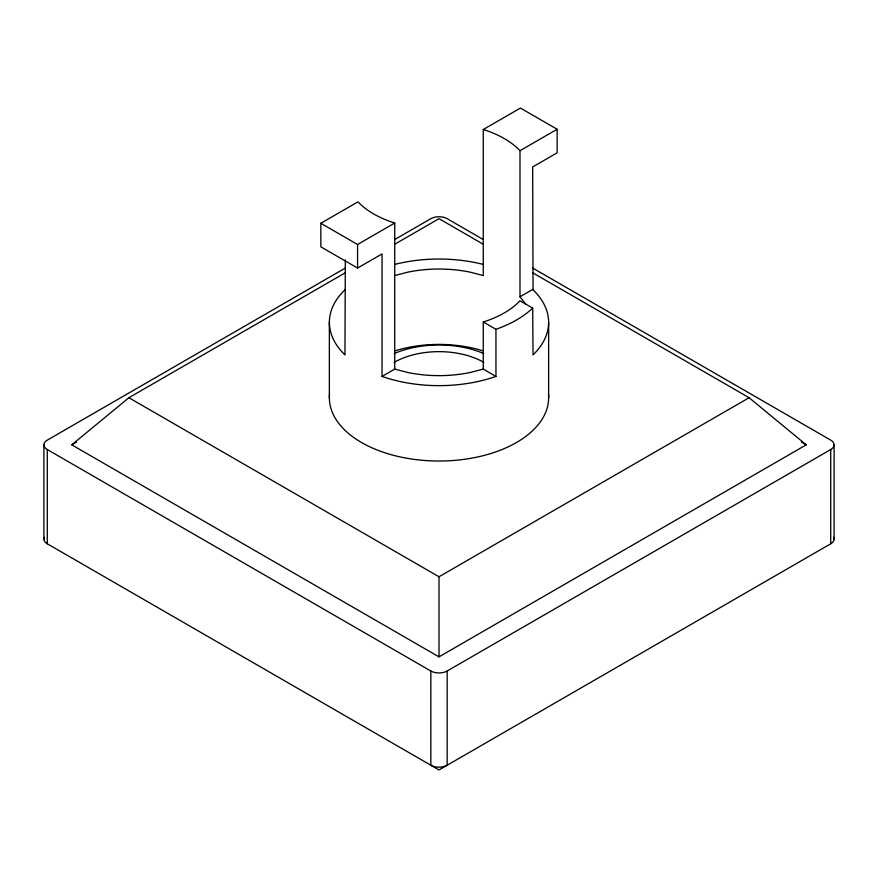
<?xml version="1.0" encoding="UTF-8"?>
<svg xmlns="http://www.w3.org/2000/svg" width="878" height="878" viewBox="0 0 878 878"><rect width="100%" height="100%" fill="white"/><g stroke="black" fill="none" stroke-linecap="round" stroke-linejoin="round"><path stroke-width="1.32" d="M345.328 289.455L344.955 289.795A109.64 63.304 0 0 0 344.955 354.877L345.328 259.844M483.273 321.985L486.467 320.942A92.333 53.306 0 0 0 518.196 302.625L519.995 300.781L532.672 308.101L530.158 310.384A109.64 63.304 0 0 1 499.911 327.856L495.949 329.305L483.273 321.985L483.273 369.1L495.949 376.421L495.949 329.305M532.507 272.663L749.11 397.723L806.234 444.839L439 656.865L71.766 444.839L128.89 397.723L345.493 272.663M320.843 223.286L358.004 201.841L359.804 203.674A92.333 53.306 0 0 0 391.533 221.991L394.727 223.034L394.727 369.1L382.051 376.421L382.051 253.918L357.565 268.053L320.843 246.85L320.843 223.286L357.565 244.49L394.727 223.034M394.672 275.582L407.897 272.147A92.333 53.306 0 0 1 470.103 272.147L483.273 275.571L483.273 129.505L520.434 108.06L557.157 129.264L557.157 152.816L532.672 166.952L533.045 289.795A109.64 63.304 0 0 1 533.045 354.877L532.672 308.101M525.933 304.381L519.995 296.775L519.995 150.709L557.157 129.264M345.339 268.042L47.28 440.13A11.546 6.662 0 0 0 47.28 449.547L47.28 543.789L439 769.94L830.72 543.789A11.546 6.662 0 0 0 833.705 537.347M395.21 239.255L430.835 218.688A11.546 6.662 0 0 1 447.165 218.688L482.79 239.255M395.21 243.963L439 218.677L482.79 243.963M71.766 444.839L76.507 442.106M519.995 296.775L532.672 289.455M128.89 397.723L439 576.769L749.11 397.723M47.28 449.547L430.835 671.001A11.546 6.662 0 0 0 447.165 671.001L830.72 449.547A11.546 6.662 0 0 0 830.72 440.13L532.661 268.042M495.949 376.421L495.368 376.629A109.64 63.304 0 0 1 382.632 376.629L382.051 376.421M483.273 369.1L470.103 372.524A92.333 53.306 0 0 1 407.897 372.524L394.727 369.1M394.859 264.41L397.043 263.85A109.64 63.304 0 0 1 483.427 264.465M483.273 129.505L486.467 130.548A92.333 53.306 0 0 1 518.196 148.865L519.995 150.709M801.493 442.106L806.234 444.839M834.1 444.839L834.1 539.07M830.72 449.547L830.72 543.789M548.64 322.336L548.64 397.723M447.165 671.001L447.165 765.232A11.546 6.662 0 0 1 430.835 765.232L430.835 671.001M439 576.769L439 656.865M357.565 244.49L357.565 268.053M329.36 322.336L329.36 397.723M43.9 444.839L43.9 539.07M47.28 543.789A11.546 6.662 0 0 1 44.295 537.347M548.509 394.617A109.64 63.304 0 0 1 439 461.027A109.64 63.304 0 0 1 329.491 394.617M395.473 350.706A92.333 53.306 0 0 1 482.527 350.706M394.112 362.384A63.479 36.646 0 0 1 483.888 362.384M394.31 353.516A75.014 43.307 0 0 1 483.69 353.516"/></g></svg>
